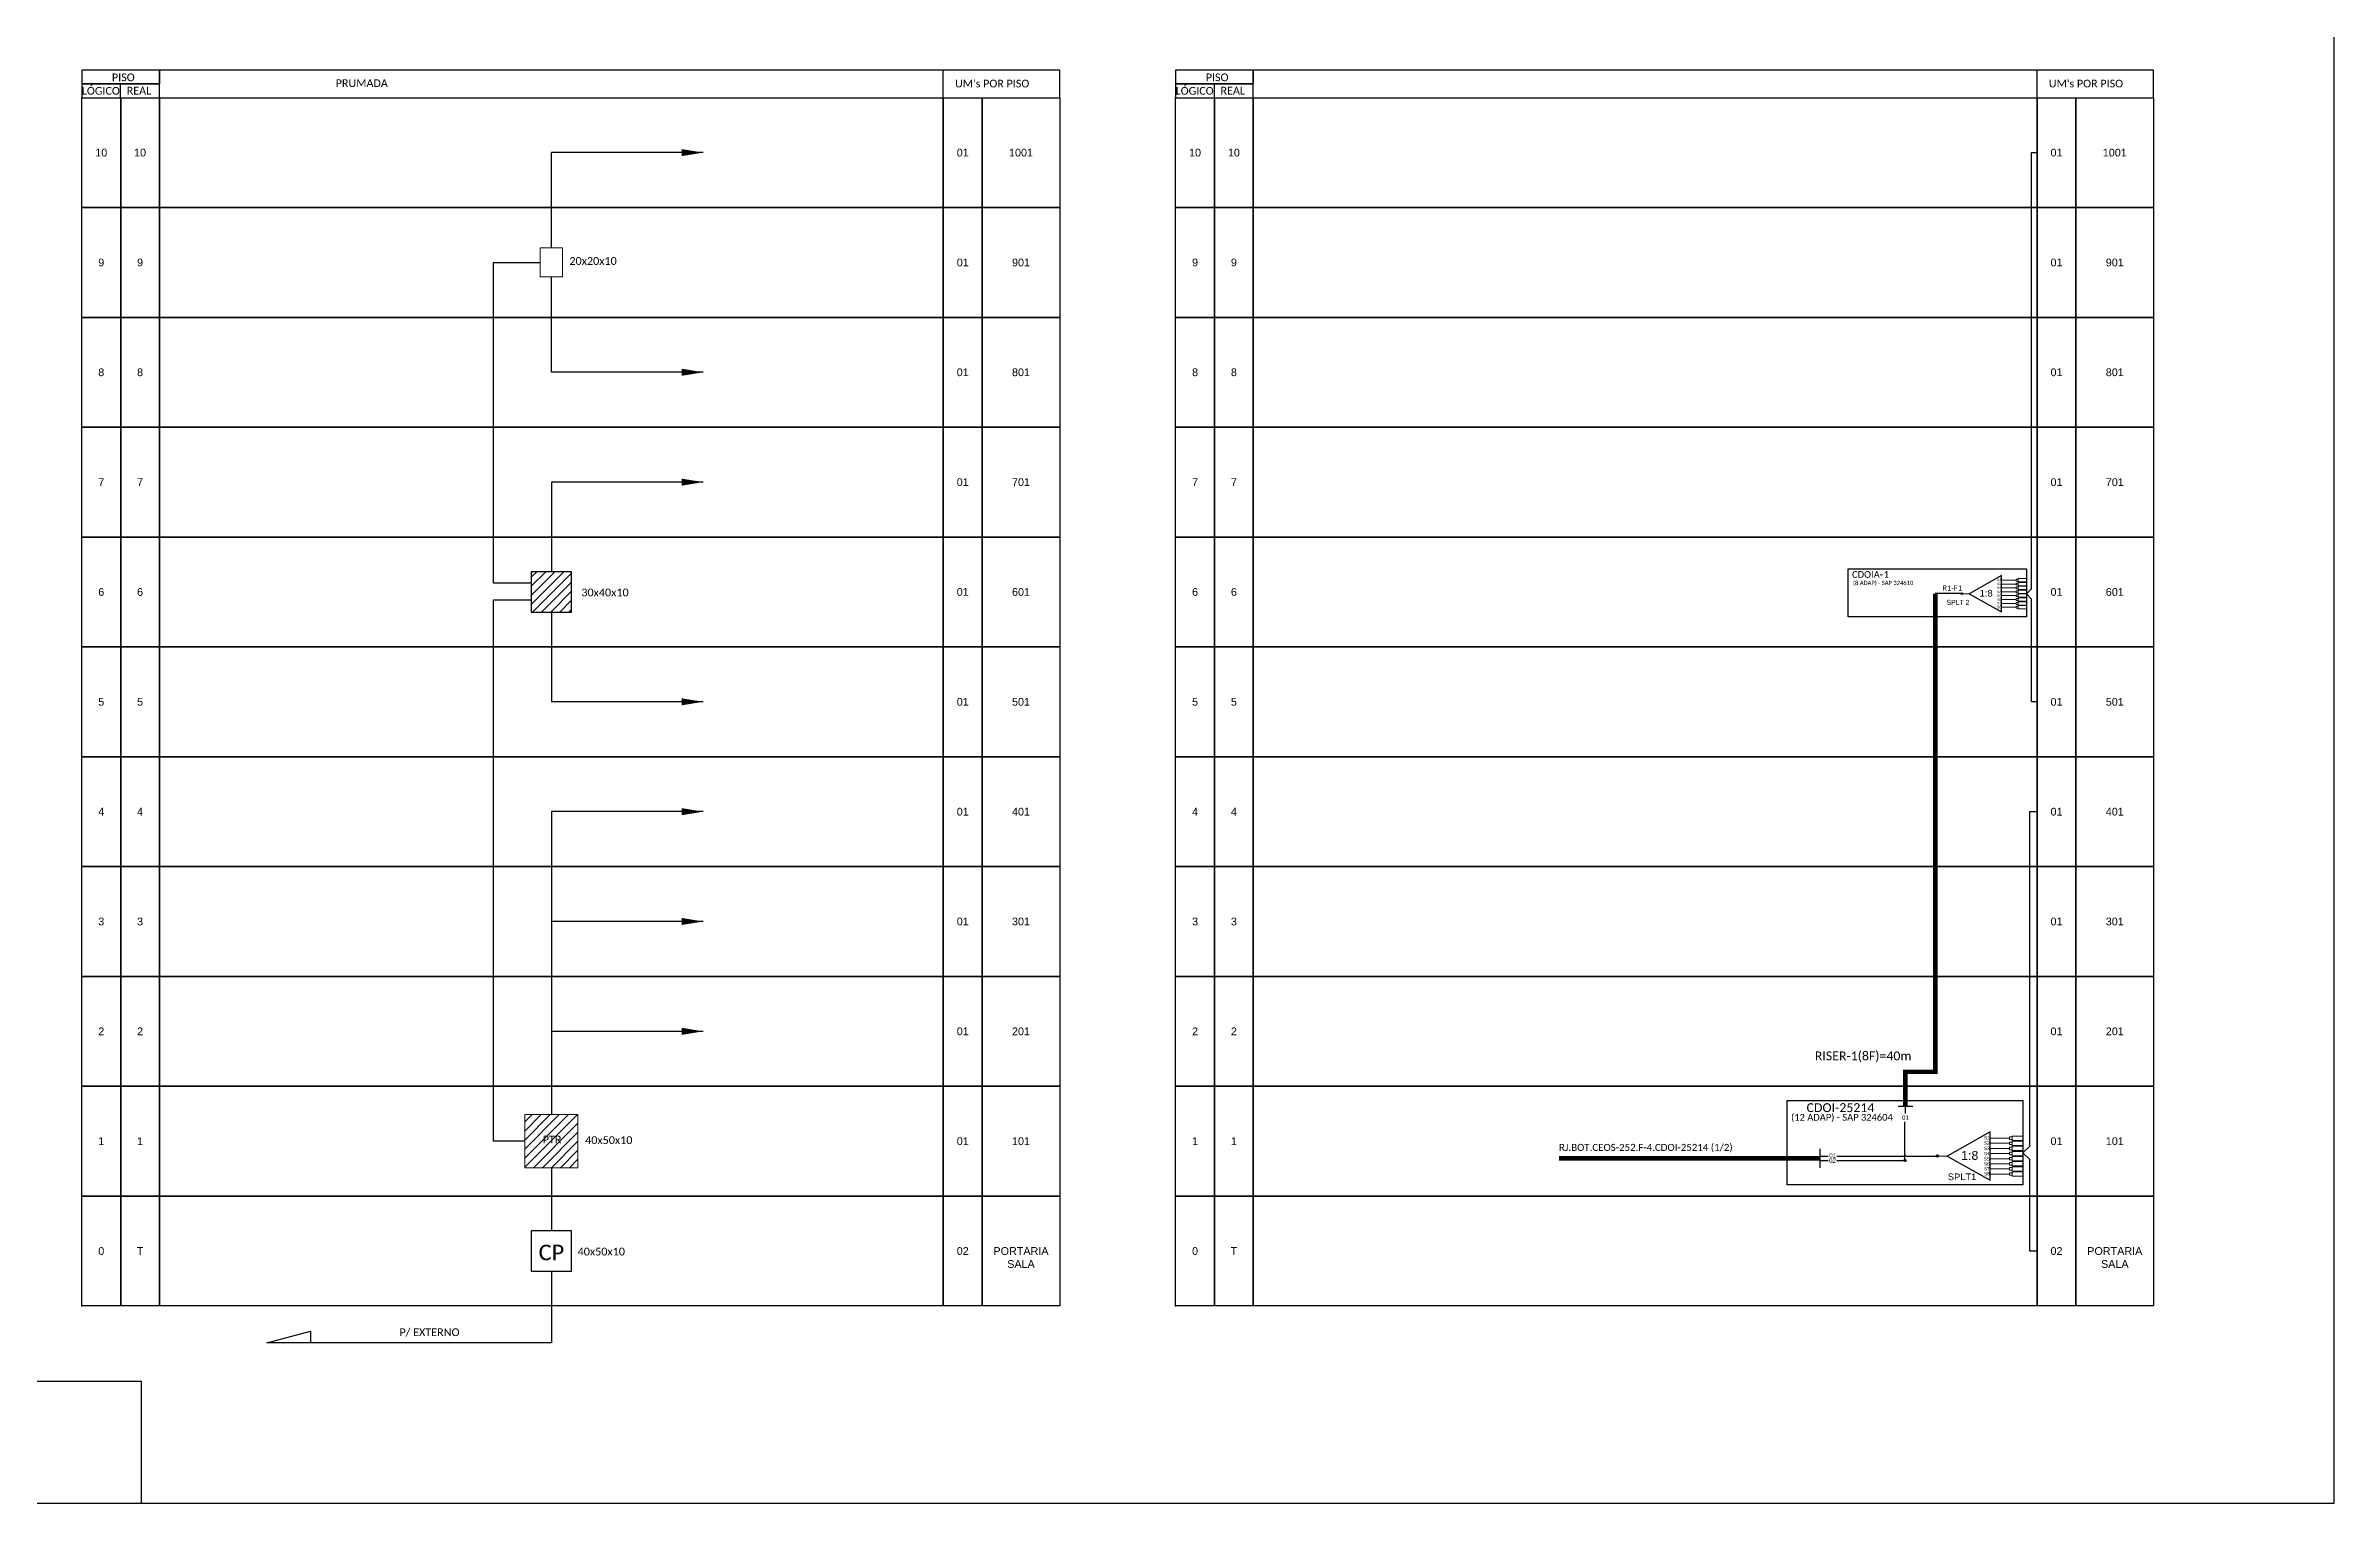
# Model space of a CAD drawing. Extents: x -89 to 749, y 705 to 1299.
# Drawn here: x 215 to 749, y 705 to 1045 of the extents above; entities that cross this region are included whole.
import ezdxf
from ezdxf.enums import TextEntityAlignment as Align

# ---------------------------------------------------------------- set-up
doc = ezdxf.new("R2010")
doc.units = 0
doc.styles.add('ARIAL', font='arial.ttf')
doc.styles.get("Standard").update_dxf_attribs({"font": 'arial.ttf'})
doc.styles.add('WMF-Calibri0', font='calibri.ttf')
doc.dimstyles.get("Standard").update_dxf_attribs({"dimtxt": 0.18, "dimasz": 0.18, "dimexe": 0.18, "dimexo": 0.0625, "dimgap": 0.09, "dimtad": 0, "dimtih": 1, "dimtoh": 1, "dimdec": 4, "dimzin": 0, "dimdsep": 46, "dimtxsty": 'Standard', "dimcen": 0.09, "dimadec": 0, "dimazin": 0, "dimtfac": 1, "dimtdec": 4, "dimtofl": 0, "dimtmove": 0, "dimatfit": 3, "dimfxl": 0, "dimtolj": 1, "dimtzin": 0, "dimarcsym": 0})

# ---------------------------------------------------------------- blocks, each defined once
blk = doc.blocks.new('SPLT_1-8_SC-APC')
at = {"color": 1}
blk.add_lwpolyline([(-7.37, -2.1), (-17.04, -7.55), (-7.37, -13), (-7.37, -2.1)], dxfattribs=at)
at = {"color": 3, "lineweight": 0}
for points in [[(-2.99, -3.51), (-7.37, -3.51)], [(-7.37, -4.66), (-2.99, -4.66)], [(-7.37, -5.82), (-2.99, -5.82)], [(-2.41, -3.02), (-2.41, -4)], [(-2.41, -3.02), (0, -3.02)], [(-2.41, -4), (0, -4)], [(-2.41, -4.17), (-2.41, -5.16)], [(-2.41, -4.17), (0, -4.17)], [(-2.41, -5.16), (0, -5.16)], [(-2.41, -5.32), (-2.41, -6.31)], [(-2.41, -5.32), (0, -5.32)], [(-2.41, -6.31), (0, -6.31)], [(-2.41, -6.48), (-2.41, -7.46)], [(-2.41, -6.48), (0, -6.48)], [(-7.37, -6.97), (-2.99, -6.97)], [(-7.37, -8.12), (-2.99, -8.12)], [(-7.37, -9.28), (-2.99, -9.28)], [(-7.37, -10.43), (-2.99, -10.43)], [(-7.37, -11.58), (-2.99, -11.58)], [(-2.41, -7.46), (0, -7.46)], [(-2.41, -7.63), (-2.41, -8.62)], [(-2.41, -7.63), (0, -7.63)], [(-2.41, -8.62), (0, -8.62)], [(-2.41, -8.78), (-2.41, -9.77)], [(-2.41, -8.78), (0, -8.78)], [(-2.41, -9.77), (0, -9.77)], [(-2.41, -9.94), (-2.41, -10.92)], [(-2.41, -9.94), (0, -9.94)], [(-2.41, -10.92), (0, -10.92)], [(-2.41, -11.09), (-2.41, -12.08)], [(-2.41, -11.09), (0, -11.09)], [(-2.41, -12.08), (0, -12.08)]]:
    blk.add_lwpolyline(points, dxfattribs=at)
for points in [[(-2.99, -3.22), (-2.41, -3.22), (-2.41, -3.8), (-2.99, -3.8)], [(-2.99, -4.38), (-2.41, -4.38), (-2.41, -4.95), (-2.99, -4.95)], [(-2.99, -5.53), (-2.41, -5.53), (-2.41, -6.1), (-2.99, -6.1)], [(-2.99, -6.68), (-2.41, -6.68), (-2.41, -7.26), (-2.99, -7.26)], [(-2.99, -7.84), (-2.41, -7.84), (-2.41, -8.41), (-2.99, -8.41)], [(-2.99, -8.99), (-2.41, -8.99), (-2.41, -9.56), (-2.99, -9.56)], [(-2.99, -10.14), (-2.41, -10.14), (-2.41, -10.72), (-2.99, -10.72)], [(-2.99, -11.3), (-2.41, -11.3), (-2.41, -11.87), (-2.99, -11.87)]]:
    blk.add_lwpolyline(points, close=True, dxfattribs=at)
at = {"color": 1, "lineweight": 0}
blk.add_lwpolyline([(-17.04, -7.55), (-19.26, -7.55)], dxfattribs=at)
at = {"color": 1, "style": 'ARIAL'}
for s, height, p in [('1:8', 2, (-13.91, -8.4)), ('S1', 0.75, (-8.74, -3.78)), ('S2', 0.75, (-8.74, -4.97)), ('S3', 0.75, (-8.74, -6.18)), ('S4', 0.75, (-8.74, -7.36)), ('S5', 0.75, (-8.74, -8.57)), ('S6', 0.75, (-8.74, -9.69)), ('S7', 0.75, (-8.74, -10.78)), ('S8', 0.75, (-8.74, -11.9))]:
    blk.add_text(s, height=height, dxfattribs=at).set_placement(p)

msp = doc.modelspace()

# ---------------------------------------------------------------- hatches: boundary and pattern name
h = msp.add_hatch()
h.set_pattern_fill('ANSI31', color=1, scale=0.469565)
h.set_pattern_definition([(45, (-586.3972, 191.4943), (-1.054204, 1.054204), [])])
h.paths.add_polyline_path([(328.7, 912.93), (338.09, 912.93), (338.09, 922.32), (328.7, 922.32)])
h = msp.add_hatch(color=3)
h.dxf.hatch_style = 1
edge = h.paths.add_edge_path()
edge.add_arc((662.36, 917.23), 0.201, 0, 360)
h = msp.add_hatch()
h.set_pattern_fill('ANSI31', color=1, scale=0.469565)
h.set_pattern_definition([(45, (-121.1653, 2886.2317), (-1.054204, 1.054204), [])])
h.paths.add_polyline_path([(339.58, 795.68), (327.21, 795.68), (327.21, 783.31), (339.58, 783.31)])
h.paths.add_polyline_path([(330.92, 788.5), (336.24, 788.5), (336.24, 791.22), (330.92, 791.22)], flags=24)

# ---------------------------------------------------------------- linework, layer by layer
at = {"color": 1}
for p, q in [((621.61, 798.98), (676.61, 798.98)), ((621.61, 779.34), (621.61, 798.98)), ((676.61, 798.98), (676.61, 779.34)), ((668.98, 791.65), (658.97, 786.01)), ((668.98, 780.37), (668.98, 791.65)), ((629.28, 787.69), (629.28, 783.29)), ((658.97, 786.01), (668.98, 780.37)), ((676.61, 779.34), (621.61, 779.34))]:
    msp.add_line(p, q, dxfattribs=at)
at = {"color": 5}
for p, q in [((647.51, 797.7), (650.95, 797.7)), ((649.21, 795.95), (649.21, 797.7)), ((649.12, 784.98), (649.12, 794.02)), ((649.12, 784.98), (649.12, 784.98))]:
    msp.add_line(p, q, dxfattribs=at)
at = {"color": 3, "lineweight": 0}
for p, q in [((673.51, 790.19), (668.98, 790.19)), ((673.51, 790.49), (674.11, 790.49)), ((673.51, 789.89), (673.51, 790.49)), ((674.11, 790.7), (674.11, 789.68)), ((674.11, 790.7), (676.61, 790.7)), ((674.11, 790.49), (674.11, 789.89)), ((668.98, 789), (673.51, 789)), ((668.98, 787.8), (673.51, 787.8)), ((668.98, 786.61), (673.51, 786.61)), ((668.98, 785.41), (673.51, 785.41)), ((674.11, 789.89), (673.51, 789.89)), ((673.51, 789.29), (674.11, 789.29)), ((673.51, 788.7), (673.51, 789.29)), ((674.11, 788.7), (673.51, 788.7)), ((673.51, 788.1), (674.11, 788.1)), ((673.51, 787.5), (673.51, 788.1)), ((674.11, 787.5), (673.51, 787.5)), ((673.51, 786.9), (674.11, 786.9)), ((673.51, 786.31), (673.51, 786.9)), ((674.11, 786.31), (673.51, 786.31)), ((673.51, 785.71), (674.11, 785.71)), ((673.51, 785.12), (673.51, 785.71)), ((674.11, 785.12), (673.51, 785.12)), ((674.11, 789.68), (676.61, 789.68)), ((674.11, 789.51), (674.11, 788.48)), ((674.11, 789.51), (676.61, 789.51)), ((674.11, 789.29), (674.11, 788.7)), ((674.11, 788.48), (676.61, 788.48)), ((674.11, 788.31), (674.11, 787.29)), ((674.11, 788.31), (676.61, 788.31)), ((674.11, 788.1), (674.11, 787.5)), ((674.11, 787.29), (676.61, 787.29)), ((674.11, 787.12), (674.11, 786.1)), ((674.11, 787.12), (676.61, 787.12)), ((674.11, 786.9), (674.11, 786.31)), ((674.11, 786.1), (676.61, 786.1)), ((674.11, 785.92), (674.11, 784.9)), ((674.11, 785.92), (676.61, 785.92)), ((674.11, 785.71), (674.11, 785.12)), ((674.11, 784.9), (676.61, 784.9)), ((674.11, 784.73), (674.11, 783.71)), ((674.11, 784.73), (676.61, 784.73)), ((668.98, 784.22), (673.51, 784.22)), ((668.98, 783.03), (673.51, 783.03)), ((668.98, 781.83), (673.51, 781.83)), ((673.51, 784.52), (674.11, 784.52)), ((673.51, 783.92), (673.51, 784.52)), ((674.11, 783.92), (673.51, 783.92)), ((673.51, 783.32), (674.11, 783.32)), ((673.51, 782.73), (673.51, 783.32)), ((674.11, 782.73), (673.51, 782.73)), ((673.51, 782.13), (674.11, 782.13)), ((673.51, 781.54), (673.51, 782.13)), ((674.11, 781.54), (673.51, 781.54)), ((674.11, 784.52), (674.11, 783.92)), ((674.11, 783.71), (676.61, 783.71)), ((674.11, 783.54), (674.11, 782.52)), ((674.11, 783.54), (676.61, 783.54)), ((674.11, 783.32), (674.11, 782.73)), ((674.11, 782.52), (676.61, 782.52)), ((674.11, 782.34), (674.11, 781.32)), ((674.11, 782.34), (676.61, 782.34)), ((674.11, 782.13), (674.11, 781.54)), ((674.11, 781.32), (676.61, 781.32))]:
    msp.add_line(p, q, dxfattribs=at)
at = {"color": 3}
for p, q in [((629.28, 786.01), (631.21, 786.01)), ((633.2, 786.01), (648.91, 786.01)), ((649.33, 786.01), (656.67, 786.01))]:
    msp.add_line(p, q, dxfattribs=at)
at = {"color": 2}
for p, q in [((629.28, 784.98), (631.21, 784.98)), ((633.21, 784.98), (649.12, 784.98))]:
    msp.add_line(p, q, dxfattribs=at)
at = {"color": 1, "lineweight": 0}
msp.add_line((658.97, 786.01), (656.67, 786.01), dxfattribs=at)
for points in [[(-89.32, 705.02), (749.25, 705.02), (749.25, 1299.02), (-89.32, 1299.02), (-89.32, 705.02)], [(232.9, 1032.94), (232.9, 1036.16)], [(241.96, 1032.94), (451.98, 1032.94), (451.98, 1039.38), (241.96, 1039.38), (241.96, 1039.38), (241.96, 1036.16)], [(424.79, 1032.94), (424.79, 1039.38)], [(488.03, 1032.94), (488.03, 1036.16)], [(497.09, 1032.94), (707.11, 1032.94), (707.11, 1039.38), (497.09, 1039.38), (497.09, 1039.38), (497.09, 1036.16)], [(679.92, 1032.94), (679.92, 1039.38)]]:
    msp.add_lwpolyline(points)
for points in [[(223.84, 1036.16), (241.96, 1036.16), (241.96, 1039.38), (223.84, 1039.38)], [(223.84, 1032.94), (241.96, 1032.94), (241.96, 1036.16), (223.84, 1036.16)], [(478.97, 1036.16), (497.09, 1036.16), (497.09, 1039.38), (478.97, 1039.38)], [(478.97, 1032.94), (497.09, 1032.94), (497.09, 1036.16), (478.97, 1036.16)], [(223.87, 1032.94), (232.93, 1032.94), (232.93, 1007.31), (223.87, 1007.31)], [(232.93, 1032.94), (241.98, 1032.94), (241.98, 1007.31), (232.93, 1007.31)], [(241.98, 1032.94), (424.81, 1032.94), (424.81, 1007.31), (241.98, 1007.31)], [(424.81, 1032.94), (433.87, 1032.94), (433.87, 1007.31), (424.81, 1007.31)], [(433.87, 1032.94), (451.98, 1032.94), (451.98, 1007.31), (433.87, 1007.31)], [(479, 1032.94), (488.06, 1032.94), (488.06, 1007.31), (479, 1007.31)], [(488.06, 1032.94), (497.11, 1032.94), (497.11, 1007.31), (488.06, 1007.31)], [(497.11, 1032.94), (679.94, 1032.94), (679.94, 1007.31), (497.11, 1007.31)], [(679.94, 1032.94), (689, 1032.94), (689, 1007.31), (679.94, 1007.31)], [(689, 1032.94), (707.11, 1032.94), (707.11, 1007.31), (689, 1007.31)], [(223.87, 1007.31), (232.93, 1007.31), (232.93, 981.69), (223.87, 981.69)], [(232.93, 1007.31), (241.98, 1007.31), (241.98, 981.69), (232.93, 981.69)], [(241.98, 1007.31), (424.81, 1007.31), (424.81, 981.69), (241.98, 981.69)], [(424.81, 1007.31), (433.87, 1007.31), (433.87, 981.69), (424.81, 981.69)], [(433.87, 1007.31), (451.98, 1007.31), (451.98, 981.69), (433.87, 981.69)], [(479, 1007.31), (488.06, 1007.31), (488.06, 981.69), (479, 981.69)], [(488.06, 1007.31), (497.11, 1007.31), (497.11, 981.69), (488.06, 981.69)], [(497.11, 1007.31), (679.94, 1007.31), (679.94, 981.69), (497.11, 981.69)], [(679.94, 1007.31), (689, 1007.31), (689, 981.69), (679.94, 981.69)], [(689, 1007.31), (707.11, 1007.31), (707.11, 981.69), (689, 981.69)], [(223.87, 981.69), (232.93, 981.69), (232.93, 956.06), (223.87, 956.06)], [(232.93, 981.69), (241.98, 981.69), (241.98, 956.06), (232.93, 956.06)], [(241.98, 981.69), (424.81, 981.69), (424.81, 956.06), (241.98, 956.06)], [(424.81, 981.69), (433.87, 981.69), (433.87, 956.06), (424.81, 956.06)], [(433.87, 981.69), (451.98, 981.69), (451.98, 956.06), (433.87, 956.06)], [(479, 981.69), (488.06, 981.69), (488.06, 956.06), (479, 956.06)], [(488.06, 981.69), (497.11, 981.69), (497.11, 956.06), (488.06, 956.06)], [(497.11, 981.69), (679.94, 981.69), (679.94, 956.06), (497.11, 956.06)], [(679.94, 981.69), (689, 981.69), (689, 956.06), (679.94, 956.06)], [(689, 981.69), (707.11, 981.69), (707.11, 956.06), (689, 956.06)], [(223.87, 956.06), (232.93, 956.06), (232.93, 930.44), (223.87, 930.44)], [(232.93, 956.06), (241.98, 956.06), (241.98, 930.44), (232.93, 930.44)], [(241.98, 956.06), (424.81, 956.06), (424.81, 930.44), (241.98, 930.44)], [(424.81, 956.06), (433.87, 956.06), (433.87, 930.44), (424.81, 930.44)], [(433.87, 956.06), (451.98, 956.06), (451.98, 930.44), (433.87, 930.44)], [(479, 956.06), (488.06, 956.06), (488.06, 930.44), (479, 930.44)], [(488.06, 956.06), (497.11, 956.06), (497.11, 930.44), (488.06, 930.44)], [(497.11, 956.06), (679.94, 956.06), (679.94, 930.44), (497.11, 930.44)], [(679.94, 956.06), (689, 956.06), (689, 930.44), (679.94, 930.44)], [(689, 956.06), (707.11, 956.06), (707.11, 930.44), (689, 930.44)], [(223.87, 930.44), (232.93, 930.44), (232.93, 904.81), (223.87, 904.81)], [(232.93, 930.44), (241.98, 930.44), (241.98, 904.81), (232.93, 904.81)], [(241.98, 930.44), (424.81, 930.44), (424.81, 904.81), (241.98, 904.81)], [(424.81, 930.44), (433.87, 930.44), (433.87, 904.81), (424.81, 904.81)], [(433.87, 930.44), (451.98, 930.44), (451.98, 904.81), (433.87, 904.81)], [(479, 930.44), (488.06, 930.44), (488.06, 904.81), (479, 904.81)], [(488.06, 930.44), (497.11, 930.44), (497.11, 904.81), (488.06, 904.81)], [(497.11, 930.44), (679.94, 930.44), (679.94, 904.81), (497.11, 904.81)], [(679.94, 930.44), (689, 930.44), (689, 904.81), (679.94, 904.81)], [(689, 930.44), (707.11, 930.44), (707.11, 904.81), (689, 904.81)], [(223.87, 904.81), (232.93, 904.81), (232.93, 879.19), (223.87, 879.19)], [(232.93, 904.81), (241.98, 904.81), (241.98, 879.19), (232.93, 879.19)], [(241.98, 904.81), (424.81, 904.81), (424.81, 879.19), (241.98, 879.19)], [(424.81, 904.81), (433.87, 904.81), (433.87, 879.19), (424.81, 879.19)], [(433.87, 904.81), (451.98, 904.81), (451.98, 879.19), (433.87, 879.19)], [(479, 904.81), (488.06, 904.81), (488.06, 879.19), (479, 879.19)], [(488.06, 904.81), (497.11, 904.81), (497.11, 879.19), (488.06, 879.19)], [(497.11, 904.81), (679.94, 904.81), (679.94, 879.19), (497.11, 879.19)], [(679.94, 904.81), (689, 904.81), (689, 879.19), (679.94, 879.19)], [(689, 904.81), (707.11, 904.81), (707.11, 879.19), (689, 879.19)], [(223.87, 879.19), (232.93, 879.19), (232.93, 853.56), (223.87, 853.56)], [(232.93, 879.19), (241.98, 879.19), (241.98, 853.56), (232.93, 853.56)], [(241.98, 879.19), (424.81, 879.19), (424.81, 853.56), (241.98, 853.56)], [(424.81, 879.19), (433.87, 879.19), (433.87, 853.56), (424.81, 853.56)], [(433.87, 879.19), (451.98, 879.19), (451.98, 853.56), (433.87, 853.56)], [(479, 879.19), (488.06, 879.19), (488.06, 853.56), (479, 853.56)], [(488.06, 879.19), (497.11, 879.19), (497.11, 853.56), (488.06, 853.56)], [(497.11, 879.19), (679.94, 879.19), (679.94, 853.56), (497.11, 853.56)], [(679.94, 879.19), (689, 879.19), (689, 853.56), (679.94, 853.56)], [(689, 879.19), (707.11, 879.19), (707.11, 853.56), (689, 853.56)], [(223.87, 853.56), (232.93, 853.56), (232.93, 827.94), (223.87, 827.94)], [(232.93, 853.56), (241.98, 853.56), (241.98, 827.94), (232.93, 827.94)], [(241.98, 853.56), (424.81, 853.56), (424.81, 827.94), (241.98, 827.94)], [(424.81, 853.56), (433.87, 853.56), (433.87, 827.94), (424.81, 827.94)], [(433.87, 853.56), (451.98, 853.56), (451.98, 827.94), (433.87, 827.94)], [(479, 853.56), (488.06, 853.56), (488.06, 827.94), (479, 827.94)], [(488.06, 853.56), (497.11, 853.56), (497.11, 827.94), (488.06, 827.94)], [(497.11, 853.56), (679.94, 853.56), (679.94, 827.94), (497.11, 827.94)], [(679.94, 853.56), (689, 853.56), (689, 827.94), (679.94, 827.94)], [(689, 853.56), (707.11, 853.56), (707.11, 827.94), (689, 827.94)], [(223.87, 827.94), (232.93, 827.94), (232.93, 802.31), (223.87, 802.31)], [(232.93, 827.94), (241.98, 827.94), (241.98, 802.31), (232.93, 802.31)], [(241.98, 827.94), (424.81, 827.94), (424.81, 802.31), (241.98, 802.31)], [(424.81, 827.94), (433.87, 827.94), (433.87, 802.31), (424.81, 802.31)], [(433.87, 827.94), (451.98, 827.94), (451.98, 802.31), (433.87, 802.31)], [(479, 827.94), (488.06, 827.94), (488.06, 802.31), (479, 802.31)], [(488.06, 827.94), (497.11, 827.94), (497.11, 802.31), (488.06, 802.31)], [(497.11, 827.94), (679.94, 827.94), (679.94, 802.31), (497.11, 802.31)], [(679.94, 827.94), (689, 827.94), (689, 802.31), (679.94, 802.31)], [(689, 827.94), (707.11, 827.94), (707.11, 802.31), (689, 802.31)], [(223.87, 802.31), (232.93, 802.31), (232.93, 776.69), (223.87, 776.69)], [(232.93, 802.31), (241.98, 802.31), (241.98, 776.69), (232.93, 776.69)], [(241.98, 802.31), (424.81, 802.31), (424.81, 776.69), (241.98, 776.69)], [(424.81, 802.31), (433.87, 802.31), (433.87, 776.69), (424.81, 776.69)], [(433.87, 802.31), (451.98, 802.31), (451.98, 776.69), (433.87, 776.69)], [(479, 802.31), (488.06, 802.31), (488.06, 776.69), (479, 776.69)], [(488.06, 802.31), (497.11, 802.31), (497.11, 776.69), (488.06, 776.69)], [(497.11, 802.31), (679.94, 802.31), (679.94, 776.69), (497.11, 776.69)], [(679.94, 802.31), (689, 802.31), (689, 776.69), (679.94, 776.69)], [(689, 802.31), (707.11, 802.31), (707.11, 776.69), (689, 776.69)], [(223.87, 776.69), (232.93, 776.69), (232.93, 751.06), (223.87, 751.06)], [(232.93, 776.69), (241.98, 776.69), (241.98, 751.06), (232.93, 751.06)], [(241.98, 776.69), (424.81, 776.69), (424.81, 751.06), (241.98, 751.06)], [(424.81, 776.69), (433.87, 776.69), (433.87, 751.06), (424.81, 751.06)], [(433.87, 776.69), (451.98, 776.69), (451.98, 751.06), (433.87, 751.06)], [(479, 776.69), (488.06, 776.69), (488.06, 751.06), (479, 751.06)], [(488.06, 776.69), (497.11, 776.69), (497.11, 751.06), (488.06, 751.06)], [(497.11, 776.69), (679.94, 776.69), (679.94, 751.06), (497.11, 751.06)], [(679.94, 776.69), (689, 776.69), (689, 751.06), (679.94, 751.06)], [(689, 776.69), (707.11, 776.69), (707.11, 751.06), (689, 751.06)], [(328.7, 759.18), (338.09, 759.18), (338.09, 768.57), (328.7, 768.57)]]:
    msp.add_lwpolyline(points, close=True)
at = {"color": 3, "ltscale": 0.5}
for points in [[(333.4, 997.88), (333.4, 1020.13)], [(328.7, 919.71), (319.86, 919.71), (319.86, 994.5), (330.81, 994.5)], [(333.4, 968.88), (333.4, 991.13)], [(333.4, 943.25), (333.4, 922.32)], [(327.21, 789.5), (319.86, 789.5), (319.86, 915.8), (328.7, 915.8)], [(333.4, 912.93), (333.4, 892)], [(333.4, 866.37), (333.4, 795.68)], [(333.4, 783.31), (333.4, 768.57)], [(333.4, 759.18), (333.4, 742.45), (267.04, 742.45), (277.21, 745.19)], [(277.21, 745.19), (277.21, 742.45)]]:
    msp.add_lwpolyline(points, dxfattribs=at)
at = {"color": 3}
for points in [[(679.94, 892), (678.65, 892), (678.66, 915.98), (677.43, 917.16), (678.66, 918.34), (678.65, 1020.13), (679.94, 1020.13)], [(679.94, 763.87), (678.23, 763.87), (678.23, 785.21), (676.61, 786.77), (678.23, 788.34), (678.23, 866.37), (679.94, 866.37)]]:
    msp.add_lwpolyline(points, dxfattribs=at)
at = {"color": 0, "lineweight": 0}
msp.add_lwpolyline([(330.81, 997.88), (335.99, 997.88), (335.99, 991.13), (330.81, 991.13)], close=True, dxfattribs=at)
at = {"color": 1}
for points in [[(328.7, 912.93), (338.09, 912.93), (338.09, 922.32), (328.7, 922.32)], [(635.87, 923.06), (677.45, 923.06), (677.45, 911.85), (635.87, 911.85)]]:
    msp.add_lwpolyline(points, close=True, dxfattribs=at)
at = {"color": 5, "const_width": 1.06}
msp.add_lwpolyline([(656.2, 917.23), (656.2, 805.67), (649.23, 805.67), (649.23, 797.7)], dxfattribs=at)
at = {"color": 5}
msp.add_lwpolyline([(662.36, 917.23), (656.2, 917.23)], dxfattribs=at)
at = {"color": 1, "lineweight": 0}
msp.add_lwpolyline([(327.21, 795.68), (339.58, 795.68), (339.58, 783.31), (327.21, 783.31)], close=True, dxfattribs=at)
at = {"color": 1, "const_width": 1.06}
msp.add_lwpolyline([(568.43, 785.5), (629.28, 785.49)], dxfattribs=at)
at = {"color": 7}
msp.add_lwpolyline([(-89.24, 733.5), (237.71, 733.5), (237.71, 705.02)], dxfattribs=at)
at = {"color": 3}
for centre, radius in [((662.36, 917.23), 0.201), ((649.12, 784.98), 0.265), ((656.67, 786.01), 0.265)]:
    msp.add_circle(centre, radius, dxfattribs=at)
msp.add_arc((649.12, 786.01), 0.209, 0, 180, dxfattribs=at)
for p in [(223.87, 1032.94), (479, 1032.94), (223.87, 1007.31), (479, 1007.31), (223.87, 981.69), (479, 981.69), (223.87, 956.06), (479, 956.06), (223.87, 930.44), (479, 930.44), (223.87, 904.81), (479, 904.81), (223.87, 879.19), (479, 879.19), (223.87, 853.56), (479, 853.56), (223.87, 827.94), (479, 827.94), (223.87, 802.31), (479, 802.31), (658.97, 786.01), (223.87, 776.69), (479, 776.69), (223.87, 751.06), (479, 751.06)]:
    msp.add_point(p)
at = {"color": 3, "linetype": 'Continuous'}
for points in [[(648.93, 784.79), (648.85, 784.98), (648.93, 785.16)], [(649.12, 784.71), (648.93, 785.16), (649.12, 785.24)], [(648.93, 784.79), (648.93, 785.16), (649.12, 784.71)], [(649.12, 784.71), (649.12, 785.24), (649.3, 784.79)], [(649.3, 784.79), (649.12, 785.24), (649.3, 785.16)], [(649.3, 784.79), (649.3, 785.16), (649.38, 784.98)], [(656.48, 785.82), (656.41, 786.01), (656.48, 786.2)], [(656.67, 785.75), (656.48, 786.2), (656.67, 786.28)], [(656.48, 785.82), (656.48, 786.2), (656.67, 785.75)], [(656.67, 785.75), (656.67, 786.28), (656.86, 785.82)], [(656.86, 785.82), (656.67, 786.28), (656.86, 786.2)], [(656.86, 785.82), (656.86, 786.2), (656.94, 786.01)]]:
    msp.add_solid(points, dxfattribs=at)

# ---------------------------------------------------------------- block references
at = {"color": 3, "xscale": 0.7826086956521741, "yscale": 0.7826086956521741, "zscale": 0.7826086956521741}
msp.add_blockref('SPLT_1-8_SC-APC', (677.43, 923.13), dxfattribs=at)

# ---------------------------------------------------------------- texts
at = {"style": 'WMF-Calibri0'}
for s, height, p in [('  LÓGICO', 1.8, (222.6, 1033.64)), ('     PISO', 1.8, (227.72, 1036.79)), ('PRUMADA', 1.8, (283.09, 1035.43)), ("UM's POR PISO", 1.8, (427.55, 1035.34)), ('  LÓGICO', 1.8, (477.73, 1033.64)), ('     PISO', 1.8, (482.86, 1036.79)), ("UM's POR PISO", 1.8, (682.68, 1035.34)), ('    REAL', 1.8, (231.81, 1033.68)), ('    REAL', 1.8, (486.94, 1033.68)), ('20x20x10', 1.813, (337.6, 993.94)), ('30x40x10', 1.813, (340.38, 916.6)), ('PTR', 1.813, (331.37, 788.97)), ('40x50x10', 1.813, (341.26, 788.83)), ('CP', 3.627, (330.43, 761.72)), ('40x50x10', 1.813, (339.51, 762.83)), ('P/ EXTERNO', 1.813, (297.95, 744.02))]:
    msp.add_text(s, height=height, dxfattribs=at).set_placement(p)
at = {"style": 'ARIAL'}
for s, height, p in [('10', 1.8, (228.4, 1020.13)), ('10', 1.8, (237.45, 1020.13)), ('01', 1.8, (429.34, 1020.13)), ('1001', 1.8, (442.93, 1020.13)), ('10', 1.8, (483.53, 1020.13)), ('10', 1.8, (492.59, 1020.13)), ('01', 1.8, (684.47, 1020.13)), ('1001', 1.8, (698.06, 1020.13)), ('9', 1.8, (228.4, 994.5)), ('9', 1.8, (237.45, 994.5)), ('01', 1.8, (429.34, 994.5)), ('901', 1.8, (442.93, 994.5)), ('9', 1.8, (483.53, 994.5)), ('9', 1.8, (492.59, 994.5)), ('01', 1.8, (684.47, 994.5)), ('901', 1.8, (698.06, 994.5)), ('8', 1.8, (228.4, 968.88)), ('8', 1.8, (237.45, 968.88)), ('01', 1.8, (429.34, 968.88)), ('801', 1.8, (442.93, 968.88)), ('8', 1.8, (483.53, 968.88)), ('8', 1.8, (492.59, 968.88)), ('01', 1.8, (684.47, 968.88)), ('801', 1.8, (698.06, 968.88)), ('7', 1.8, (228.4, 943.25)), ('7', 1.8, (237.45, 943.25)), ('01', 1.8, (429.34, 943.25)), ('701', 1.8, (442.93, 943.25)), ('7', 1.8, (483.53, 943.25)), ('7', 1.8, (492.59, 943.25)), ('01', 1.8, (684.47, 943.25)), ('701', 1.8, (698.06, 943.25)), ('6', 1.8, (228.4, 917.63)), ('6', 1.8, (237.45, 917.63)), ('01', 1.8, (429.34, 917.63)), ('601', 1.8, (442.93, 917.63)), ('6', 1.8, (483.53, 917.63)), ('6', 1.8, (492.59, 917.63)), ('01', 1.8, (684.47, 917.63)), ('601', 1.8, (698.06, 917.63)), ('5', 1.8, (228.4, 892)), ('5', 1.8, (237.45, 892)), ('01', 1.8, (429.34, 892)), ('501', 1.8, (442.93, 892)), ('5', 1.8, (483.53, 892)), ('5', 1.8, (492.59, 892)), ('01', 1.8, (684.47, 892)), ('501', 1.8, (698.06, 892)), ('4', 1.8, (228.4, 866.37)), ('4', 1.8, (237.45, 866.37)), ('01', 1.8, (429.34, 866.37)), ('401', 1.8, (442.93, 866.37)), ('4', 1.8, (483.53, 866.37)), ('4', 1.8, (492.59, 866.37)), ('01', 1.8, (684.47, 866.37)), ('401', 1.8, (698.06, 866.37)), ('3', 1.8, (228.4, 840.75)), ('3', 1.8, (237.45, 840.75)), ('01', 1.8, (429.34, 840.75)), ('301', 1.8, (442.93, 840.75)), ('3', 1.8, (483.53, 840.75)), ('3', 1.8, (492.59, 840.75)), ('01', 1.8, (684.47, 840.75)), ('301', 1.8, (698.06, 840.75)), ('2', 1.8, (228.4, 815.12)), ('2', 1.8, (237.45, 815.12)), ('01', 1.8, (429.34, 815.12)), ('201', 1.8, (442.93, 815.12)), ('2', 1.8, (483.53, 815.12)), ('2', 1.8, (492.59, 815.12)), ('01', 1.8, (684.47, 815.12)), ('201', 1.8, (698.06, 815.12)), ('01', 1.035, (649.24, 795)), ('1', 1.8, (228.4, 789.5)), ('1', 1.8, (237.45, 789.5)), ('01', 1.8, (429.34, 789.5)), ('101', 1.8, (442.93, 789.5)), ('1', 1.8, (483.53, 789.5)), ('1', 1.8, (492.59, 789.5)), ('01', 1.8, (684.47, 789.5)), ('101', 1.8, (698.06, 789.5)), ('02', 1.035, (632.22, 784.95)), ('01', 1.035, (632.26, 786.17)), ('0', 1.8, (228.4, 763.87)), ('T', 1.8, (237.45, 763.87)), ('02', 1.8, (429.34, 763.87)), ('PORTARIA', 1.8, (442.93, 763.87)), ('0', 1.8, (483.53, 763.87)), ('T', 1.8, (492.59, 763.87)), ('02', 1.8, (684.47, 763.87)), ('PORTARIA', 1.8, (698.06, 763.87)), ('SALA', 1.8, (442.93, 760.84)), ('SALA', 1.8, (698.06, 760.84))]:
    msp.add_text(s, height=height, dxfattribs=at).set_placement(p, align=Align.MIDDLE_CENTER)
at = {"color": 1}
for s, height, style, p in [('CDOIA-', 1.565, 'WMF-Calibri0', (636.79, 920.93)), ('1', 1.57, 'WMF-Calibri0', (644.14, 920.93)), ('CDOI-25214', 2.071, 'WMF-Calibri0', (626.16, 796.28)), ('S1', 0.776, 'ARIAL', (667.56, 789.91)), ('RJ.BOT.CEOS-252.F-4.CDOI-25214 (1/2)', 1.6299, 'WMF-Calibri0', (568.43, 787.23)), ('1:8', 2.071, 'ARIAL', (662.21, 785.13)), ('S2', 0.776, 'ARIAL', (667.56, 788.68)), ('S3', 0.776, 'ARIAL', (667.56, 787.43)), ('S4', 0.776, 'ARIAL', (667.56, 786.21)), ('S5', 0.776, 'ARIAL', (667.56, 784.95)), ('S6', 0.776, 'ARIAL', (667.56, 783.79)), ('S7', 0.776, 'ARIAL', (667.56, 782.66)), ('S8', 0.776, 'ARIAL', (667.56, 781.5))]:
    msp.add_text(s, height=height, dxfattribs=dict(at, style=style)).set_placement(p)
at = {"color": 1, "style": 'WMF-Calibri0'}
for s, height, p in [('(8 ADAP) - SAP 324610', 0.9783, (644.03, 919.25)), ('(12 ADAP) - SAP 324604', 1.5652, (634.42, 794.28))]:
    msp.add_text(s, height=height, dxfattribs=at).set_placement(p, align=Align.CENTER)
at = {"color": 5, "style": 'WMF-Calibri0'}
for s, height, p in [('R1-F', 1.252, (657.86, 917.95)), ('RISER-1(8F)=40m', 2.0705, (628.1, 808.35))]:
    msp.add_text(s, height=height, dxfattribs=at).set_placement(p)
at = {"color": 5, "style": 'ARIAL'}
msp.add_text('1', height=1.17, dxfattribs=at).set_placement((662.06, 917.92), align=Align.CENTER)
at = {"color": 7, "style": 'ARIAL'}
for s, height, p in [('SPLT', 1.174, (660.82, 914.61)), ('2', 1.17, (663.7, 914.61))]:
    msp.add_text(s, height=height, dxfattribs=at).set_placement(p, align=Align.CENTER)
at = {"style": 'ARIAL'}
msp.add_text('SPLT1', height=1.553, dxfattribs=at).set_placement((662.45, 780.4), align=Align.CENTER)

# ---------------------------------------------------------------- leaders
at = {"color": 3, "ltscale": 0.5}
for points in [[(368.78, 1020.13), (333.4, 1020.13)], [(368.78, 968.88), (333.4, 968.88)], [(368.78, 943.25), (333.4, 943.25)], [(368.78, 892), (333.4, 892)], [(368.78, 866.37), (333.4, 866.37)], [(368.78, 840.75), (333.4, 840.75)], [(368.78, 815.12), (333.4, 815.12)]]:
    msp.add_leader(points, dimstyle='Standard', override={"dimasz": 5}, dxfattribs=at)

doc.saveas('drawing.dxf')
